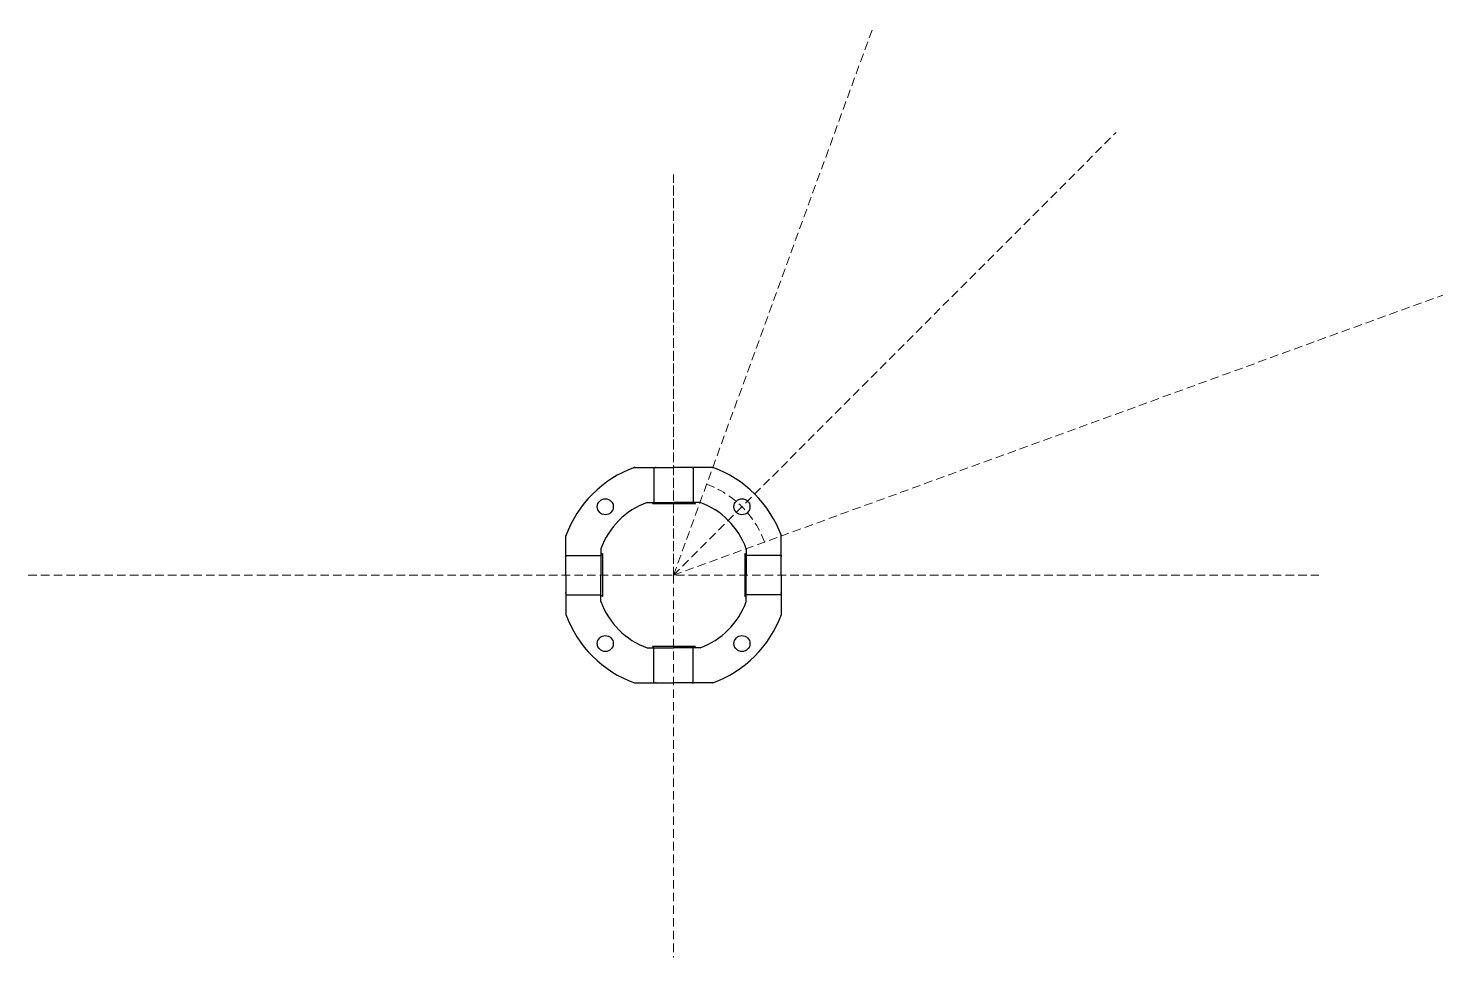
# Model space of a CAD drawing. Header units: millimetres. Extents: x 500 to 1561, y 213 to 910.
import ezdxf

# ---------------------------------------------------------------- set-up
doc = ezdxf.new("R2010")
doc.units = ezdxf.units.MM
doc.linetypes.add('DASHED2', pattern=[9.525, 6.35, -3.175])
doc.layers.add('line', color=9, linetype='DASHED2', lineweight=5)

msp = doc.modelspace()

# ---------------------------------------------------------------- linework, layer by layer
for p, q in [((954.6, 580.8), (984, 580.8)), ((969.3, 580.8), (969.3, 554.5)), ((1013.4, 580.8), (984, 580.8)), ((1013.4, 580.8), (984, 580.8)), ((984, 580.8), (984, 580.8)), ((998.7, 580.8), (998.7, 554.5)), ((964.2, 554.5), (984, 554.5)), ((968.2, 553.4), (969.3, 554.5)), ((1000.4, 553.4), (968.2, 553.4)), ((969.3, 554.5), (969.3, 554.5)), ((969.3, 554.5), (969.3, 554.5)), ((1003.9, 554.5), (984, 554.5)), ((998.7, 554.5), (1000.4, 553.4)), ((903.2, 500), (903.2, 529.4)), ((929.5, 519.8), (929.5, 500)), ((1038.5, 519.8), (1038.5, 500)), ((1064.8, 500), (1064.8, 529.4)), ((1064.8, 500), (1064.8, 529.4)), ((903.2, 514.7), (929.5, 514.7)), ((929.5, 514.7), (930.7, 516.3)), ((930.7, 516.3), (930.7, 484.1)), ((1037.4, 516.3), (1037.4, 484.1)), ((1038.5, 514.7), (1037.4, 516.3)), ((1064.8, 514.7), (1038.5, 514.7)), ((903.2, 500), (903.2, 470.6)), ((903.2, 500), (903.2, 500)), ((929.5, 480.2), (929.5, 500)), ((1038.5, 480.2), (1038.5, 500)), ((1064.8, 500), (1064.8, 500)), ((1064.8, 500), (1064.8, 470.6)), ((903.2, 485.3), (929.5, 485.3)), ((929.5, 485.3), (929.5, 485.3)), ((929.5, 485.3), (929.5, 485.3)), ((930.7, 484.1), (929.5, 485.3)), ((1037.4, 484.1), (1038.5, 485.3)), ((1064.8, 485.3), (1038.5, 485.3)), ((1038.5, 485.3), (1038.5, 485.3)), ((1038.5, 485.3), (1038.5, 485.3)), ((1000.4, 446.6), (968.2, 446.6)), ((968.2, 446.6), (969.3, 445.5)), ((998.7, 445.5), (1000.4, 446.6)), ((964.2, 445.5), (984, 445.5)), ((969.3, 419.2), (969.3, 445.5)), ((969.3, 445.5), (969.3, 445.5)), ((969.3, 445.5), (969.3, 445.5)), ((1003.9, 445.5), (984, 445.5)), ((998.7, 419.2), (998.7, 445.5)), ((954.6, 419.2), (984, 419.2)), ((1013.4, 419.2), (984, 419.2)), ((984, 419.2), (984, 419.2))]:
    msp.add_line(p, q)
for centre in [(932.8, 551.3), (1035.3, 551.3), (932.8, 448.7), (1035.3, 448.7)]:
    msp.add_circle(centre, 6)
for radius, start, end in [(86, 110, 160), (86, 110, 160), (86, 20, 70), (86, 20, 70), (58, 110, 160), (58, 20, 70), (58, 200, 250), (58, 290, 340), (86, 200, 250), (86, 290, 340)]:
    msp.add_arc((984, 500), radius, start, end)
for p in [(954.6, 580.8), (954.6, 580.8), (970.7, 580.8), (984, 580.8), (998, 580.8), (998.7, 580.8), (1013.4, 580.8), (1013.4, 580.8), (1003.9, 554.5), (903.2, 529.4), (903.2, 529.4), (1038.5, 519.8), (1064.8, 529.4), (1064.8, 529.4), (903.2, 514.7), (903.2, 514), (1064.8, 514.7), (1064.8, 514), (903.2, 500), (984, 500), (984, 500), (984, 500), (984, 500), (984, 500), (984, 500), (984, 500), (1064.8, 500), (903.2, 486.7), (1064.8, 486.7), (970.7, 419.2), (984, 419.2), (998, 419.2), (998.7, 419.2)]:
    msp.add_point(p)
at = {"layer": 'line'}
for p, q in [((984, 500), (1133.3, 910)), ((984, 500), (1315.9, 831.9)), ((984, 500), (984, 800.5)), ((984, 800.5), (984, 500)), ((984, 500), (1560.9, 710)), ((500, 500), (1468, 500)), ((984, 500), (984, 213.2))]:
    msp.add_line(p, q, dxfattribs=at)
msp.add_arc((984, 500), 72.5, 20, 70, dxfattribs=at)
for p in [(1008.8, 568.1), (1052.2, 524.8), (984, 500), (984, 500)]:
    msp.add_point(p, dxfattribs=at)

doc.saveas('drawing.dxf')
